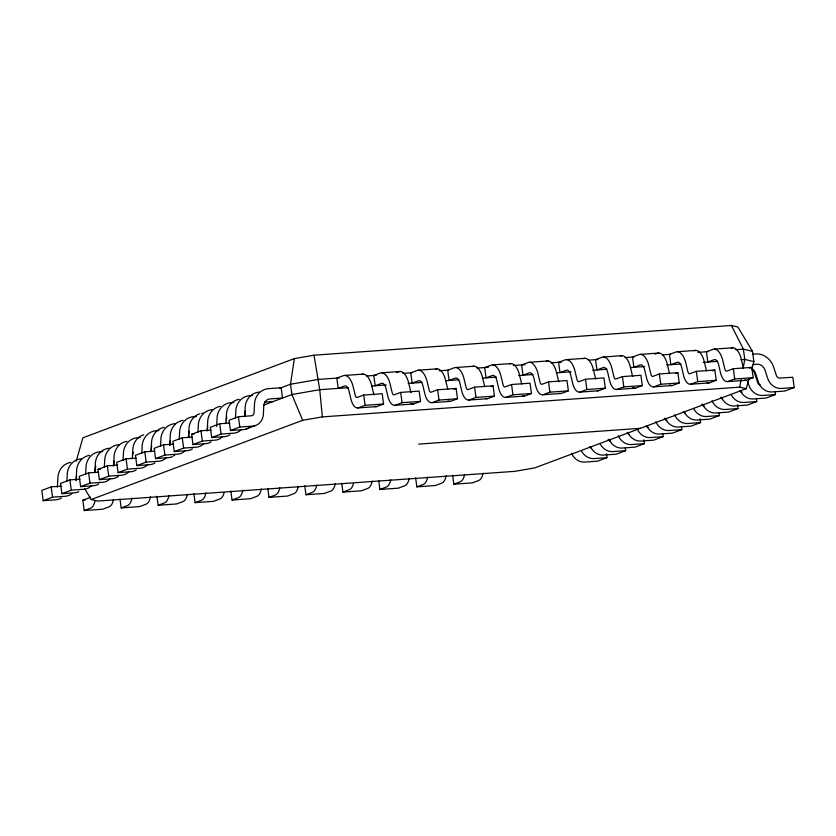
<?xml version="1.0" encoding="UTF-8"?>
<svg xmlns="http://www.w3.org/2000/svg" width="836" height="836" viewBox="0 0 836 836"><rect width="100%" height="100%" fill="white"/><g stroke="black" fill="none" stroke-linecap="round" stroke-linejoin="round"><path stroke-width="1.25" d="M66.88 481.379L67.371 472.507A18.601 16.333 69.5 0 1 80.089 458.912L81.552 458.776M76.306 480.7L76.515 476.008M85.606 474.367L86.098 465.495A18.601 16.333 69.5 0 1 98.815 451.889L102.744 451.586M95.085 472.507L95.241 468.986A8.13 7.148 69.5 0 1 95.806 466.3M104.333 467.355L104.824 458.473A18.601 16.333 69.5 0 1 117.542 444.877L119.005 444.752M113.811 465.495L113.968 461.974A8.13 7.148 69.5 0 1 114.051 461.044M123.059 460.333L123.55 451.461A18.601 16.333 69.5 0 1 136.268 437.865L140.197 437.562M141.786 453.321L142.277 444.449A18.601 16.333 69.5 0 1 154.994 430.853L158.924 430.54M151.264 451.471L151.41 447.95A8.13 7.148 69.5 0 1 151.703 446.121M160.512 446.309L161.003 437.437A18.601 16.333 69.5 0 1 173.721 423.831L175.173 423.706M169.938 445.63L170.136 440.927M179.238 439.297L179.73 430.415A18.601 16.333 69.5 0 1 192.447 416.819L196.376 416.516M188.706 437.437L188.863 433.915A8.13 7.148 69.5 0 1 189.438 431.23M197.965 432.275L198.456 423.403A18.601 16.333 69.5 0 1 211.163 409.807L212.626 409.671M207.432 430.425L207.589 426.903A8.13 7.148 69.5 0 1 207.683 425.973M216.639 426.433L217.182 416.391A18.601 16.333 69.5 0 1 229.89 402.785L233.819 402.482M235.418 418.251L235.898 409.379A18.601 16.333 69.5 0 1 248.616 395.773L252.545 395.47M244.885 416.391L245.042 412.869A8.13 7.148 69.5 0 1 245.324 411.04M94.855 472.727L95.461 461.984A18.601 16.333 69.5 0 1 108.178 448.389L109.641 448.253M132.307 458.703L132.914 447.96A18.601 16.333 69.5 0 1 143.74 434.783M151.023 451.68L151.64 440.938A18.601 16.333 69.5 0 1 164.358 427.342M188.476 437.656L189.093 426.914A18.601 16.333 69.5 0 1 199.919 413.736M225.929 423.622L226.546 412.88A18.601 16.333 69.5 0 1 239.253 399.284M244.655 416.61L245.261 405.868A18.601 16.333 69.5 0 1 257.979 392.272L259.442 392.136M751.783 369L753.884 361.612L752.494 351.329L737.843 327.001L731.395 325.455L314.022 355.195L294.335 358.613L290.51 384.246L291.9 394.529L302.674 420.299L322.362 416.892L739.735 387.152L746.182 388.698L748.983 378.844M739.735 387.152L741.114 379.586M743.173 368.237L744.771 359.417L743.382 349.135L731.395 325.455M76.212 461.221L82.868 437.824L294.335 358.613M279.558 388.343L290.51 384.246L318.349 379.419L339.291 377.924M263.915 405.011L291.9 394.529L319.739 389.701L348.33 387.664M61.237 486.176L51.163 486.897L41.8 490.408L43.19 500.68L56.054 499.771A14.128 12.404 69.5 0 0 61.383 497.942M79.963 479.164L69.89 479.885L60.526 483.386L61.916 493.668L74.78 492.749A14.128 12.404 69.5 0 0 78.877 491.641M98.69 472.152L88.616 472.862L79.253 476.374L80.643 486.656L93.507 485.737A14.128 12.404 69.5 0 0 98.826 483.919M118.691 476.029A14.128 12.404 69.5 0 1 112.233 478.725L99.369 479.645L97.979 469.362L107.342 465.851L117.416 465.13M136.143 458.118L126.069 458.839L116.706 462.339L118.095 472.622L130.959 471.713A14.128 12.404 69.5 0 0 136.278 469.884M154.869 451.106L144.795 451.827L135.432 455.327L136.822 465.61L149.686 464.691A14.128 12.404 69.5 0 0 155.005 462.872M173.595 444.094L163.522 444.804L154.158 448.315L155.548 458.598L168.402 457.679A14.128 12.404 69.5 0 0 172.498 456.571M192.322 437.071L182.248 437.792L172.885 441.303L174.275 451.586L187.128 450.667A14.128 12.404 69.5 0 0 192.458 448.838M211.184 441.826A14.128 12.404 69.5 0 1 205.855 443.655L193.001 444.564L191.601 434.281L200.964 430.78L211.048 430.059M229.775 423.047L219.69 423.758L210.327 427.269L211.717 437.552L224.581 436.632A14.128 12.404 69.5 0 0 229.91 434.814M230.443 430.54L239.807 427.029L252.671 426.109A14.128 12.404 69.5 0 0 263.403 414.071L263.768 405.857A8.13 7.148 69.5 0 1 270.268 398.908L282.537 398.03L281.147 387.747L267.342 388.761A18.601 16.333 69.5 0 0 254.625 402.356L254.019 413.099A3.657 3.208 69.5 0 1 251.646 415.764L238.417 416.746L229.054 420.257L230.443 430.54L243.307 429.62A14.128 12.404 69.5 0 0 248.637 427.792M43.19 500.68L52.553 497.18L65.417 496.26A14.128 12.404 69.5 0 0 71.875 493.564M61.916 493.668L71.279 490.168L84.143 489.248A14.128 12.404 69.5 0 0 91.636 485.528M80.643 486.656L90.006 483.145L102.87 482.236A14.128 12.404 69.5 0 0 110.362 478.516M99.369 479.645L108.732 476.133L121.596 475.214A14.128 12.404 69.5 0 0 129.078 471.504M118.095 472.622L127.459 469.121L140.323 468.202A14.128 12.404 69.5 0 0 147.805 464.492M136.822 465.61L146.185 462.099L159.049 461.19A14.128 12.404 69.5 0 0 166.531 457.47M155.548 458.598L164.911 455.087L177.765 454.167A14.128 12.404 69.5 0 0 185.258 450.458M174.275 451.586L183.638 448.075L196.491 447.155A14.128 12.404 69.5 0 0 203.984 443.446M193.001 444.564L202.354 441.063L215.218 440.144A14.128 12.404 69.5 0 0 222.71 436.434M211.717 437.552L221.08 434.041L233.944 433.132A14.128 12.404 69.5 0 0 241.437 429.411M246.097 429.056L255.461 425.545M396.431 372.595L399.263 371.56A18.601 8.611 85.9 0 1 408.271 381.394L410.737 391.603A3.657 1.693 85.9 0 0 411.145 392.596M113.497 499.479A14.128 6.542 85.9 0 1 109.213 506.783L102.692 509.228L84.217 510.545L82.827 500.262L89.525 497.713A3.657 1.693 85.9 0 0 90.152 496.897M363.712 395.041L357.003 397.508A3.657 1.693 85.9 0 1 355.3 395.553L352.834 385.344A18.601 8.611 85.9 0 0 343.826 375.51L336.824 378.102L338.214 388.385L344.432 386.054A8.13 3.762 85.9 0 1 349.04 391.081L350.869 398.918A14.128 6.542 85.9 0 0 358.581 407.759L365.102 405.324L383.578 404.007L382.188 393.725L363.712 395.041L365.102 405.324M84.54 488.464L91.208 499.52L302.674 420.299M84.217 510.545L90.737 508.1A14.128 6.542 85.9 0 0 95.011 500.795M400.674 392.408L393.965 394.874A3.657 1.693 85.9 0 1 392.251 392.92L389.785 382.71A18.601 8.611 85.9 0 0 380.788 372.877L373.786 375.469L375.176 385.751L381.394 383.421A8.13 3.762 85.9 0 1 385.992 388.447L387.831 396.285A14.128 6.542 85.9 0 0 395.543 405.126L402.064 402.691L420.539 401.374L419.149 391.091L400.674 392.408L402.064 402.691M383.578 404.007L377.067 406.442A14.128 6.542 85.9 0 1 374.821 406.432M119.956 498.914L121.178 507.912L127.689 505.466A14.128 6.542 85.9 0 0 131.973 498.162M437.625 389.775L430.916 392.241A3.657 1.693 85.9 0 1 429.213 390.287L426.747 380.077A18.601 8.611 85.9 0 0 417.739 370.243L410.748 372.835L412.138 383.118L418.355 380.788A8.13 3.762 85.9 0 1 422.953 385.814L424.792 393.651A14.128 6.542 85.9 0 0 432.505 402.492L439.025 400.057L457.501 398.741L456.111 388.458L437.625 389.775L439.025 400.057M420.539 401.374L414.029 403.809A14.128 6.542 85.9 0 1 411.03 403.433M453.979 389.252L456.111 388.458M156.917 496.281L158.129 505.278L164.65 502.833A14.128 6.542 85.9 0 0 168.935 495.529M474.587 387.141L467.878 389.607A3.657 1.693 85.9 0 1 466.174 387.653L463.708 377.444A18.601 8.611 85.9 0 0 454.7 367.61L447.709 370.202L449.099 380.485L455.317 378.154A8.13 3.762 85.9 0 1 459.915 383.181L461.744 391.018A14.128 6.542 85.9 0 0 469.466 399.859L475.977 397.424L494.463 396.107L493.073 385.824L474.587 387.141L475.977 397.424M457.501 398.741L450.98 401.175A14.128 6.542 85.9 0 1 447.991 400.799M490.941 386.619L493.073 385.824M193.879 493.648L195.091 502.645L201.612 500.2A14.128 6.542 85.9 0 0 205.896 492.895M511.548 384.508L504.839 386.974A3.657 1.693 85.9 0 1 503.136 385.02L500.67 374.81A18.601 8.611 85.9 0 0 491.662 364.977L484.671 367.568L486.061 377.851L492.268 375.521A8.13 3.762 85.9 0 1 496.877 380.547L498.705 388.385A14.128 6.542 85.9 0 0 506.417 397.225L512.938 394.791L531.414 393.474L530.024 383.191L511.548 384.508L512.938 394.791M494.463 396.107L487.942 398.542A14.128 6.542 85.9 0 1 485.706 398.532M230.84 491.014L232.053 500.012L238.573 497.566A14.128 6.542 85.9 0 0 242.848 490.262M548.51 381.874L541.801 384.341A3.657 1.693 85.9 0 1 540.098 382.386L537.621 372.177A18.601 8.611 85.9 0 0 528.624 362.343L521.622 364.935L523.012 375.218L529.23 372.887A8.13 3.762 85.9 0 1 533.828 377.914L535.667 385.751A14.128 6.542 85.9 0 0 543.379 394.592L549.9 392.157L568.375 390.84L566.986 380.558L548.51 381.874L549.9 392.157M531.414 393.474L524.904 395.909A14.128 6.542 85.9 0 1 522.667 395.898M267.792 488.381L269.014 497.378L275.525 494.933A14.128 6.542 85.9 0 0 279.809 487.628M585.472 379.241L578.763 381.707A3.657 1.693 85.9 0 1 577.049 379.753L574.583 369.543A18.601 8.611 85.9 0 0 565.585 359.71L558.584 362.301L559.974 372.584L566.191 370.254A8.13 3.762 85.9 0 1 570.789 375.28L572.629 383.118A14.128 6.542 85.9 0 0 580.341 391.959L586.862 389.524L605.337 388.207L603.947 377.924L585.472 379.241L586.862 389.524M655.152 354.161L657.232 353.377M568.375 390.84L561.865 393.275A14.128 6.542 85.9 0 1 559.618 393.265M304.753 485.747L305.976 494.745L312.486 492.299A14.128 6.542 85.9 0 0 316.771 484.995M622.423 376.608L615.714 379.074A3.657 1.693 85.9 0 1 614.011 377.12L611.544 366.91A18.601 8.611 85.9 0 0 602.537 357.076L595.545 359.668L596.935 369.951L603.153 367.621A8.13 3.762 85.9 0 1 607.751 372.647L609.59 380.485A14.128 6.542 85.9 0 0 617.302 389.325L623.813 386.89L642.299 385.574L640.909 375.291L622.423 376.608L623.813 386.89M605.337 388.207L598.816 390.642A14.128 6.542 85.9 0 1 597.332 390.82M341.715 483.114L342.927 492.111L349.448 489.666A14.128 6.542 85.9 0 0 353.419 483.741M659.385 373.974L652.676 376.44A3.657 1.693 85.9 0 1 650.972 374.486L648.506 364.277A18.601 8.611 85.9 0 0 639.498 354.443L632.507 357.035L633.897 367.317L640.104 364.987A8.13 3.762 85.9 0 1 644.713 370.014L646.542 377.851A14.128 6.542 85.9 0 0 654.264 386.692L660.774 384.257L679.26 382.94L677.871 372.657L659.385 373.974L660.774 384.257M642.299 385.574L635.778 388.008A14.128 6.542 85.9 0 1 632.789 387.632M675.739 373.452L677.871 372.657M378.677 480.481L379.889 489.478L386.41 487.033A14.128 6.542 85.9 0 0 390.694 479.728M696.346 371.341L689.637 373.807A3.657 1.693 85.9 0 1 687.934 371.853L685.468 361.643A18.601 8.611 85.9 0 0 676.46 351.81L669.458 354.401L670.848 364.684L677.066 362.354A8.13 3.762 85.9 0 1 681.674 367.38L683.503 375.218A14.128 6.542 85.9 0 0 691.215 384.058L697.736 381.624L716.212 380.307L714.822 370.024L696.346 371.341L697.736 381.624M679.26 382.94L672.74 385.375A14.128 6.542 85.9 0 1 669.751 384.999M712.7 370.818L714.822 370.024M415.638 477.847L416.85 486.845L423.371 484.399A14.128 6.542 85.9 0 0 427.645 477.095M733.308 368.707L726.599 371.174A3.657 1.693 85.9 0 1 724.885 369.219L722.419 359.01A18.601 8.611 85.9 0 0 713.422 349.176L706.42 351.768L707.81 362.051L714.028 359.72A8.13 3.762 85.9 0 1 718.626 364.747L720.465 372.584A14.128 6.542 85.9 0 0 728.177 381.425L734.698 378.99L753.173 377.673L751.783 367.391L733.308 368.707L734.698 378.99M716.212 380.307L709.701 382.742A14.128 6.542 85.9 0 1 706.713 382.365M749.652 368.185L751.783 367.391M452.589 475.214L453.812 484.211L460.322 481.766A14.128 6.542 85.9 0 0 464.607 474.461M753.173 377.673L746.652 380.108A14.128 6.542 85.9 0 1 744.416 380.098M746.182 388.698L534.716 467.909L515.028 471.326L97.655 501.067L91.208 499.52M606.424 453.823L606.946 457.679L597.583 461.179L584.719 462.099A14.128 12.404 69.5 0 1 571.531 453.311M625.318 448.086L625.673 450.656L616.31 454.167L603.446 455.087A14.128 12.404 69.5 0 1 590.968 447.741M643.877 439.788L644.399 443.644L635.036 447.155L622.172 448.065A14.128 12.404 69.5 0 1 608.984 439.287M662.77 434.062L663.115 436.632L653.752 440.133L640.898 441.053A14.128 12.404 69.5 0 1 627.711 432.264M681.497 427.05L681.842 429.62L672.478 433.121L659.625 434.041A14.128 12.404 69.5 0 1 647.148 426.705M700.045 418.742L700.568 422.598L691.205 426.109L678.351 427.029A14.128 12.404 69.5 0 1 665.163 418.24M718.95 413.015L719.294 415.586L709.931 419.097L697.067 420.006A14.128 12.404 69.5 0 1 684.6 412.67M737.498 404.718L738.021 408.574L728.658 412.075L715.794 412.994A14.128 12.404 69.5 0 1 702.606 404.206M756.402 398.991L756.747 401.552L747.384 405.063L734.52 405.982A14.128 12.404 69.5 0 1 721.332 397.194M775.129 391.969L775.474 394.54L766.11 398.051L753.246 398.971A14.128 12.404 69.5 0 1 740.78 391.624M753.006 354.13L756.946 353.879A18.601 16.333 69.5 0 1 773.06 365.416L776.529 375.876A3.657 3.208 69.5 0 0 779.57 378.144L792.81 377.245L794.2 387.528L784.837 391.039L771.973 391.948A14.128 12.404 69.5 0 1 758.221 381.655L755.671 373.65A8.13 7.148 69.5 0 0 751.637 368.613M361.56 374.444L362.301 374.194A18.601 8.611 85.9 0 1 371.309 384.027L373.776 394.237A3.657 1.693 85.9 0 0 374.037 394.926M435.483 369.178L436.225 368.927A18.601 8.611 85.9 0 1 445.233 378.76L447.699 388.97A3.657 1.693 85.9 0 0 447.814 389.325M472.434 366.544L473.186 366.293A18.601 8.611 85.9 0 1 482.184 376.127L484.65 386.336A3.657 1.693 85.9 0 0 484.775 386.692M509.396 363.911L510.138 363.66A18.601 8.611 85.9 0 1 519.146 373.493L521.612 383.703A3.657 1.693 85.9 0 0 521.737 384.058M546.357 361.277L547.099 361.027A18.601 8.611 85.9 0 1 556.107 370.86L558.573 381.07A3.657 1.693 85.9 0 0 558.824 381.759M583.319 358.644L584.061 358.393A18.601 8.611 85.9 0 1 593.069 368.227L595.535 378.436A3.657 1.693 85.9 0 0 595.786 379.126M620.27 356.011L621.023 355.76A18.601 8.611 85.9 0 1 630.02 365.593L632.486 375.803A3.657 1.693 85.9 0 0 632.747 376.493M694.193 350.744L694.935 350.493A18.601 8.611 85.9 0 1 703.943 360.326L706.41 370.536A3.657 1.693 85.9 0 0 706.524 370.891M731.155 348.11L731.897 347.86A18.601 8.611 85.9 0 1 740.905 357.693L743.371 367.903A3.657 1.693 85.9 0 0 743.486 368.258M201.81 413.308L203.263 413.183M344.84 375.427L363.315 374.11M381.801 372.793L400.277 371.477M418.752 370.16L437.238 368.843M455.714 367.526L474.2 366.21M492.676 364.893L511.151 363.576M529.637 362.26L548.113 360.943M566.599 359.626L585.075 358.31M603.55 356.993L622.036 355.676M640.512 354.36L658.998 353.043M677.473 351.726L695.949 350.409M714.435 349.093L732.911 347.776M366.44 375.991L376.252 375.291M402.837 373.399L411.939 372.751M439.234 370.808L448.326 370.16M476.928 368.122L488.36 367.307M513.314 365.531L525.018 364.695M551.008 362.845L561.405 362.103M588.711 360.159L597.803 359.511M625.098 357.568L634.2 356.92M662.791 354.882L670.597 354.318M697.893 352.374L708.291 351.632M735.586 349.688L743.382 349.135L752.494 351.329M371.727 386.002L386.263 384.957M408.125 383.4L421.992 382.418M445.818 380.714L458.954 379.784M482.215 378.123L496.511 377.109M518.613 375.531L532.908 374.518M556.306 372.846L571.061 371.79M592.693 370.254L606.999 369.23M630.386 367.568L644.692 366.544M666.783 364.977L681.079 363.953M703.18 362.385L717.664 361.351M740.874 359.699L744.771 359.417L753.884 361.612M753.111 364.506L756.789 364.245A8.13 7.148 69.5 0 1 765.024 370.139L767.584 378.144A14.128 12.404 69.5 0 0 781.336 388.447L794.2 387.528M264.584 402.158L273.173 401.541M357.85 407.947L376.325 406.63M394.811 405.314L413.287 403.997M431.773 402.68L450.249 401.364M468.724 400.047L487.21 398.72M505.686 397.403L524.172 396.086M542.648 394.77L561.123 393.453M579.609 392.136L598.085 390.82M616.56 389.503L635.047 388.186M653.522 386.869L672.008 385.553M690.484 384.236L708.959 382.919M727.445 381.603L745.921 380.286M191.601 434.281L194.13 434.103M775.474 394.54L762.61 395.459A14.128 12.404 69.5 0 1 748.857 385.156L747.76 381.728M756.747 401.552L743.883 402.471A14.128 12.404 69.5 0 1 731.416 395.135M738.021 408.574L725.157 409.483A14.128 12.404 69.5 0 1 711.969 400.705M719.294 415.586L706.43 416.506A14.128 12.404 69.5 0 1 693.964 409.159M700.568 422.598L687.704 423.518A14.128 12.404 69.5 0 1 674.527 414.729M418.7 444.104L640.449 428.304M97.979 469.362L100.498 469.184M681.842 429.62L668.988 430.53A14.128 12.404 69.5 0 1 655.8 421.752M663.115 436.632L650.262 437.552A14.128 12.404 69.5 0 1 637.784 430.206M644.399 443.644L631.535 444.564A14.128 12.404 69.5 0 1 618.347 435.775M625.673 450.656L612.809 451.576A14.128 12.404 69.5 0 1 600.332 444.24M606.946 457.679L594.082 458.588A14.128 12.404 69.5 0 1 581.605 451.252M82.827 500.262L85.293 500.085M121.178 507.912L139.654 506.595L146.175 504.15A14.128 6.542 85.9 0 0 150.459 496.845M158.129 505.278L176.615 503.962L183.126 501.516A14.128 6.542 85.9 0 0 187.41 494.212M195.091 502.645L213.577 501.328L220.087 498.883A14.128 6.542 85.9 0 0 224.058 492.958M232.053 500.012L250.528 498.695L257.049 496.25A14.128 6.542 85.9 0 0 261.334 488.945M269.014 497.378L287.49 496.061L294.011 493.616A14.128 6.542 85.9 0 0 298.295 486.312M305.976 494.745L324.452 493.428L330.972 490.983A14.128 6.542 85.9 0 0 335.246 483.678M342.927 492.111L361.413 490.795L367.924 488.349A14.128 6.542 85.9 0 0 372.208 481.045M379.889 489.478L398.375 488.161L404.885 485.716A14.128 6.542 85.9 0 0 409.17 478.411M416.85 486.845L435.326 485.528L441.847 483.083A14.128 6.542 85.9 0 0 446.131 475.778M453.812 484.211L472.288 482.894L478.809 480.449A14.128 6.542 85.9 0 0 483.093 473.145M669.448 373.169L666.982 362.96A18.601 8.611 85.9 0 0 657.984 353.126M314.022 355.195L319.739 389.701L322.362 416.892M238.417 416.746L239.807 427.029M219.69 423.758L221.08 434.041M200.964 430.78L202.354 441.063M182.248 437.792L183.638 448.075M163.522 444.804L164.911 455.087M144.795 451.827L146.185 462.099M126.069 458.839L127.459 469.121M107.342 465.851L108.732 476.133M88.616 472.862L90.006 483.145M69.89 479.885L71.279 490.168M51.163 486.897L52.553 497.18M685.196 413.089A3.657 3.208 69.5 0 1 683.305 411.667M648.496 427.248A3.657 3.208 69.5 0 1 646.113 426.026M610.667 441.241A3.657 3.208 69.5 0 1 608.19 439.381M666.846 420.195A3.657 3.208 69.5 0 1 664.359 418.334M629.027 434.135A3.657 3.208 69.5 0 1 627.136 432.714M591.574 448.159A3.657 3.208 69.5 0 1 589.683 446.748M89.452 455.401A18.601 16.333 69.5 0 0 76.734 468.996L76.128 479.739A3.657 3.208 69.5 0 1 76.045 480.136M70.726 462.412A18.601 16.333 69.5 0 0 58.008 476.018L57.402 486.761A3.657 3.208 69.5 0 1 57.318 487.148M126.905 441.366A18.601 16.333 69.5 0 0 114.187 454.972L113.581 465.715A3.657 3.208 69.5 0 1 113.497 466.101M132.684 454.962A8.13 7.148 69.5 0 1 133.258 452.266M183.084 420.33A18.601 16.333 69.5 0 0 170.366 433.926L169.75 444.668A3.657 3.208 69.5 0 1 169.677 445.065M174.87 454.983A14.128 12.404 69.5 0 1 173.731 455.86M220.526 406.296A18.601 16.333 69.5 0 0 207.819 419.891L207.203 430.634A3.657 3.208 69.5 0 1 207.119 431.031M226.316 419.891A8.13 7.148 69.5 0 1 226.89 417.195M752.17 368.634A18.601 16.333 69.5 0 1 754.333 372.438L757.803 382.888A3.657 3.208 69.5 0 0 760.478 385.114M742.117 392.178A3.657 3.208 69.5 0 1 739.745 390.955M722.649 399.054A3.657 3.208 69.5 0 1 720.757 397.643M704.299 406.16A3.657 3.208 69.5 0 1 701.812 404.3"/></g></svg>
